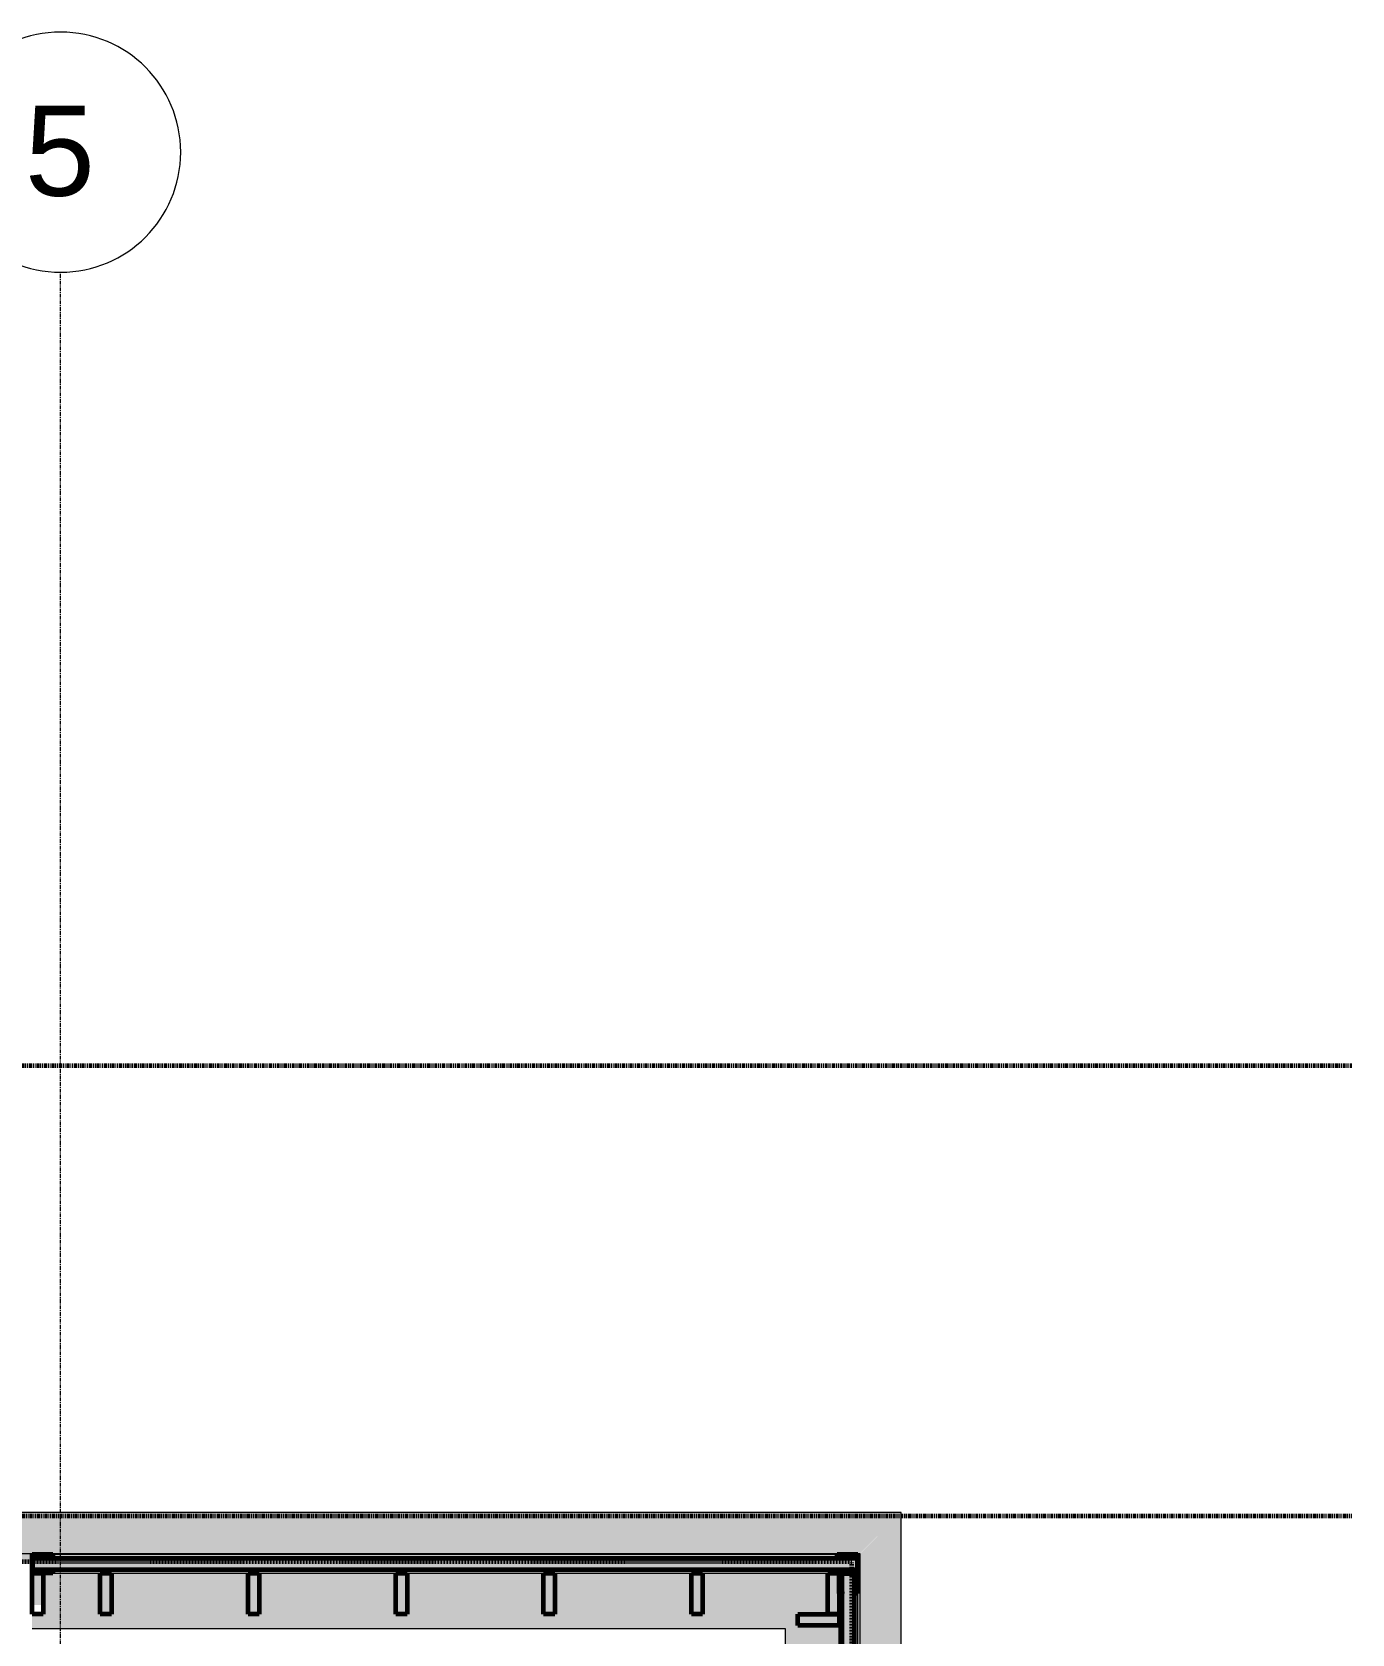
# Model space of a CAD drawing. Header units: inches. Extents: x -4061 to -1937, y 10959 to 12323.
# Drawn here: x -2177.1 to -2001.3, y 12109 to 12322.4 of the extents above; entities that cross this region are included whole.
import ezdxf

# ---------------------------------------------------------------- set-up
doc = ezdxf.new("R2010")
doc.units = ezdxf.units.IN
doc.header["$MEASUREMENT"] = 0
for name, pattern in [('Dash 1_16_', [0.125, 0.0625, -0.0625]), ('Double Dash 3_8_', [1, 0.375, -0.125, 0.125, -0.125, 0.125, -0.125]), ('Grid Line 1_2_', [0.875, 0.5, -0.125, 0.125, -0.125])]:
    doc.linetypes.add(name, pattern=pattern)
for name, color, linetype, lineweight in [('0-1', 7, 'Continuous', 5), ('0-3', 7, 'Continuous', 18), ('0-4', 10, 'Double Dash 3_8_', 60), ('0-5', 165, 'Continuous', 5), ('A-GLAZ-CWMG-1', 247, 'Continuous', 9), ('A-GLAZ-CWMG-2', 250, 'Continuous', 9), ('A-GLAZ-CWMG-3', 10, 'Continuous', 60), ('A-WALL-1', 8, 'Continuous', 5), ('A-WALL-2', 10, 'Continuous', 60), ('A-WALL-3', 7, 'Continuous', 18), ('A-WALL-7', 9, 'Continuous', 9), ('A-WALL-8', 27, 'Continuous', 18), ('C-PROP-LINE-1', 10, 'Double Dash 3_8_', 60), ('C-PROP-LINE-2', 91, 'Dash 1_16_', 60), ('S-GRID-1', 1, 'Grid Line 1_2_', 9), ('S-GRID-IDEN', 1, 'Continuous', 9), ('S-GRID-IDEN-1', 147, 'Continuous', 9)]:
    doc.layers.add(name, color=color, linetype=linetype, lineweight=lineweight)
doc.styles.add('Arial', font='arial.ttf', dxfattribs={"height": 12})

# ---------------------------------------------------------------- blocks, each defined once
blk = doc.blocks.new('Basic Wall _ EXT - FIBER CEMENT - LARGE - ___-2162455-ENLARGED RCP - 3RD FLOOR PLAN - EAST')
at = {"layer": 'A-WALL-8'}
blk.add_hatch(color=256, dxfattribs=at).paths.add_polyline_path([(-2208.23, 12119.64), (-2066.84, 12119.67), (-2066.87, 12119.67), (-2369.31, 12119.66), (-2369.31, 12119.64), (-2215.9, 12119.64)], flags=0)
h = blk.add_hatch(color=256, dxfattribs=at)
h.paths.add_polyline_path([(-2174.73, 12119.48), (-2174.44, 12119.51), (-2174.44, 12119.53), (-2177.06, 12119.5), (-2177.06, 12119.48)], flags=0)
h.paths.add_polyline_path([(-2369.19, 12119.48), (-2177.12, 12119.51), (-2177.12, 12119.59), (-2067.11, 12119.57), (-2067.11, 12119.48), (-2067.01, 12119.5), (-2066.92, 12119.62), (-2369.31, 12119.6), (-2369.31, 12119.48)], flags=0)
h.paths.add_polyline_path([(-2069.8, 12119.48), (-2067.17, 12119.5), (-2067.17, 12119.53), (-2069.8, 12119.5), (-2069.8, 12119.48)], flags=0)
h = blk.add_hatch(color=256, dxfattribs=at)
h.paths.add_polyline_path([(-2246.56, 12119.2), (-2177.12, 12119.2), (-2177.12, 12119.48), (-2369.31, 12119.48), (-2369.31, 12119.2), (-2252.11, 12119.2)], flags=0)
h.paths.add_polyline_path([(-2067.92, 12119.2), (-2067.31, 12119.2), (-2067.17, 12119.34), (-2067.17, 12119.48), (-2069.8, 12119.48), (-2069.8, 12119.2), (-2069.75, 12119.2)], flags=0)
h.paths.add_polyline_path([(-2175.01, 12119.2), (-2174.44, 12119.2), (-2174.44, 12119.48), (-2177.06, 12119.48), (-2177.06, 12119.2)], flags=0)
h.paths.add_polyline_path([(-2067.11, 12119.4), (-2067.03, 12119.48), (-2067.11, 12119.48), (-2067.11, 12119.42)], flags=0)
h = blk.add_hatch(color=256, dxfattribs=at)
h.paths.add_polyline_path([(-2369.31, 12118.59), (-2368.94, 12118.59), (-2368.94, 12119.09), (-2330.91, 12119.09), (-2330.91, 12118.59), (-2292.14, 12118.59), (-2292.14, 12119.09), (-2216.09, 12119.09), (-2216.09, 12118.59), (-2177.12, 12118.59), (-2177.12, 12119.2), (-2369.31, 12119.2), (-2369.31, 12118.59)], flags=0)
h.paths.add_polyline_path([(-2069.61, 12119.09), (-2067.42, 12119.09), (-2067.31, 12119.2), (-2069.8, 12119.2), (-2069.8, 12119.15), (-2069.61, 12119.15)], flags=0)
h.paths.add_polyline_path([(-2175.12, 12119.09), (-2174.62, 12119.09), (-2174.62, 12119.15), (-2174.44, 12119.15), (-2174.44, 12119.2), (-2177.06, 12119.2), (-2177.06, 12119.09)], flags=0)
at = {"layer": 'A-WALL-3'}
for p, q in [((-2369.31, 12119.67), (-2066.84, 12119.67)), ((-2174.44, 12119.2), (-2177.06, 12119.2)), ((-2067.31, 12119.2), (-2069.8, 12119.2)), ((-2067.42, 12119.09), (-2067.31, 12119.2)), ((-2067.31, 12119.2), (-2067.17, 12119.34)), ((-2067.12, 12119.4), (-2067.03, 12119.48)), ((-2066.9, 12119.62), (-2066.87, 12119.64))]:
    blk.add_line(p, q, dxfattribs=at)
at = {"layer": 'A-WALL-3', "flags": 128}
for points in [[(-2067.03, 12119.48), (-2067.01, 12119.5), (-2066.99, 12119.52), (-2066.97, 12119.55), (-2066.94, 12119.57), (-2066.92, 12119.6), (-2066.9, 12119.62)], [(-2066.87, 12119.64), (-2066.86, 12119.66), (-2066.84, 12119.67), (-2066.84, 12119.67), (-2066.84, 12119.67)]]:
    blk.add_lwpolyline(points, dxfattribs=at)
blk = doc.blocks.new('Basic Wall _ EXT - FIBER CEMENT - SMALL - ___-2145929-ENLARGED RCP - 3RD FLOOR PLAN - EAST')
at = {"layer": 'A-WALL-8'}
h = blk.add_hatch(color=256, dxfattribs=at)
h.paths.add_polyline_path([(-3861.81, 12119.67), (-3712.75, 12119.67), (-3712.75, 12125.15), (-3867.29, 12125.15), (-3863.79, 12121.66)], flags=0)
h.paths.add_polyline_path([(-3708.5, 12119.67), (-3602.17, 12119.67), (-3602.17, 12125.15), (-3708.5, 12125.15), (-3708.5, 12122.51)], flags=0)
h.paths.add_polyline_path([(-3597.92, 12119.67), (-3559.34, 12119.67), (-3559.34, 12122.96), (-3549.34, 12122.96), (-3549.34, 12119.67), (-3300.91, 12119.67), (-3300.91, 12122.96), (-3290.91, 12122.96), (-3290.91, 12119.67), (-3059.95, 12119.67), (-3059.95, 12125.15), (-3597.92, 12125.15), (-3597.92, 12122.51)], flags=0)
h.paths.add_polyline_path([(-3055.7, 12119.67), (-2949.37, 12119.67), (-2949.37, 12125.15), (-3055.7, 12125.15), (-3055.7, 12122.51)], flags=0)
h.paths.add_polyline_path([(-2944.94, 12119.67), (-2944.94, 12122.96), (-2934.94, 12122.96), (-2934.94, 12119.67), (-2791.15, 12119.67), (-2791.15, 12125.15), (-2945.12, 12125.15), (-2945.12, 12119.67)], flags=0)
h.paths.add_polyline_path([(-2200.57, 12119.67), (-2066.84, 12119.67), (-2061.36, 12125.15), (-2676.32, 12125.15), (-2676.32, 12119.67), (-2648.11, 12119.67), (-2648.11, 12122.96), (-2638.11, 12122.96), (-2638.11, 12119.67), (-2379.31, 12119.67), (-2379.31, 12122.96), (-2369.31, 12122.96), (-2369.31, 12119.67), (-2208.23, 12119.67)], flags=0)
h.paths.add_polyline_path([(-2683.44, 12119.67), (-2680.57, 12119.67), (-2680.57, 12125.15), (-2786.9, 12125.15), (-2786.9, 12119.67), (-2691.1, 12119.67)], flags=0)
at = {"layer": 'A-WALL-3'}
blk.add_line((-2061.36, 12125.15), (-2676.32, 12125.15), dxfattribs=at)
blk = doc.blocks.new('Basic Wall _ EXT - FIBER CEMENT - LARGE - ___-2162456-ENLARGED RCP - 3RD FLOOR PLAN - EAST')
at = {"layer": 'A-WALL-8'}
h = blk.add_hatch(color=256, dxfattribs=at)
h.paths.add_polyline_path([(-2067.31, 11246.78), (-2067.31, 12009.39), (-2067.92, 12009.39), (-2067.92, 12009.01), (-2067.42, 12009.01), (-2067.42, 11970.99), (-2067.92, 11970.99), (-2067.92, 11932.4), (-2067.42, 11932.4), (-2067.42, 11894.38), (-2067.92, 11894.38), (-2067.92, 11740.4), (-2067.42, 11740.4), (-2067.42, 11702.38), (-2067.92, 11702.38), (-2067.92, 11663.6), (-2067.42, 11663.6), (-2067.42, 11625.58), (-2067.92, 11625.58), (-2067.92, 11625.2), (-2067.42, 11625.2), (-2067.42, 11587.18), (-2067.92, 11587.18), (-2067.92, 11471.6), (-2067.42, 11471.6), (-2067.42, 11433.58), (-2067.92, 11433.58), (-2067.92, 11356.4), (-2067.42, 11356.4), (-2067.42, 11318.38), (-2067.92, 11318.38), (-2067.92, 11318), (-2067.42, 11318), (-2067.42, 11279.98), (-2067.92, 11279.98), (-2067.92, 11247.39)], flags=0)
h.paths.add_polyline_path([(-2067.42, 12009.45), (-2067.31, 12009.45), (-2067.31, 12012.08), (-2067.55, 12012.08), (-2067.55, 12011.89), (-2067.61, 12011.89), (-2067.61, 12009.45)], flags=0)
h.paths.add_polyline_path([(-2067.55, 12114.4), (-2067.31, 12114.4), (-2067.31, 12117.03), (-2067.61, 12117.03), (-2067.61, 12114.59), (-2067.55, 12114.59)], flags=0)
h.paths.add_polyline_path([(-2067.92, 12117.15), (-2067.31, 12117.15), (-2067.31, 12117.51), (-2067.92, 12117.51), (-2067.92, 12117.15)], flags=0)
h.paths.add_polyline_path([(-2067.31, 12119.09), (-2067.31, 12119.2), (-2067.42, 12119.09)], flags=0)
h = blk.add_hatch(color=256, dxfattribs=at)
h.paths.add_polyline_path([(-2067.03, 11246.49), (-2067.03, 12119.48), (-2067.11, 12119.38), (-2067.11, 12009.39), (-2067.31, 12009.39), (-2067.31, 11246.78), (-2067.17, 11246.64)], flags=0)
h.paths.add_polyline_path([(-2067.17, 12009.45), (-2067.17, 12012.08), (-2067.31, 12012.08), (-2067.31, 12009.45)], flags=0)
h.paths.add_polyline_path([(-2067.31, 12114.4), (-2067.17, 12114.4), (-2067.17, 12117.03), (-2067.31, 12117.03), (-2067.31, 12114.54)], flags=0)
h.paths.add_polyline_path([(-2067.31, 12117.15), (-2067.17, 12117.15), (-2067.17, 12117.51), (-2067.31, 12117.51)], flags=0)
h.paths.add_polyline_path([(-2067.31, 12119.09), (-2067.17, 12119.09), (-2067.17, 12119.34), (-2067.31, 12119.2)], flags=0)
for points in [[(-2066.9, 11246.36), (-2066.92, 12119.6), (-2067.03, 12119.48), (-2066.99, 11246.45), (-2066.92, 11246.38)], [(-2066.84, 11246.31), (-2066.86, 12119.66), (-2066.87, 12119.63), (-2066.84, 11246.31)]]:
    blk.add_hatch(color=256, dxfattribs=at).paths.add_polyline_path(points, flags=0)
at = {"layer": 'A-WALL-3'}
for p, q in [((-2067.31, 12119.2), (-2067.42, 12119.09)), ((-2067.17, 12119.34), (-2067.31, 12119.2)), ((-2067.31, 12119.09), (-2067.31, 12119.2)), ((-2067.03, 12119.48), (-2067.12, 12119.4)), ((-2066.87, 12119.64), (-2066.9, 12119.62)), ((-2066.84, 12119.67), (-2066.84, 11246.31)), ((-2067.31, 12117.15), (-2067.31, 12117.51)), ((-2067.31, 12114.4), (-2067.31, 12117.03))]:
    blk.add_line(p, q, dxfattribs=at)
at = {"layer": 'A-WALL-3', "flags": 128}
for points in [[(-2066.9, 12119.62), (-2066.92, 12119.6), (-2066.94, 12119.57), (-2066.97, 12119.55), (-2066.99, 12119.52), (-2067.01, 12119.5), (-2067.03, 12119.48)], [(-2066.84, 12119.67), (-2066.84, 12119.67), (-2066.84, 12119.67), (-2066.86, 12119.66), (-2066.87, 12119.64)]]:
    blk.add_lwpolyline(points, dxfattribs=at)
blk = doc.blocks.new('Basic Wall _ EXT - FIBER CEMENT - SMALL - ___-2145930-ENLARGED RCP - 3RD FLOOR PLAN - EAST')
at = {"layer": 'A-WALL-8'}
blk.add_hatch(color=256, dxfattribs=at).paths.add_polyline_path([(-2061.36, 11240.83), (-2061.36, 12125.15), (-2066.84, 12119.64), (-2066.84, 11246.31), (-2061.44, 11240.9)], flags=0)
at = {"layer": 'A-WALL-3'}
blk.add_line((-2061.36, 11240.83), (-2061.36, 12125.15), dxfattribs=at)
blk = doc.blocks.new('Rectangular Mullion - Profile_Polycarbonate_Upper and left-1873243-ENLARGED RCP - 3RD FLOOR PLAN - EAST')
at = {"layer": 'A-GLAZ-CWMG-1'}
for points in [[(-2069.19, 12012.14), (-2069.19, 12114.34), (-2069.61, 12114.34), (-2069.61, 12012.14), (-2069.25, 12012.14)], [(-2067.61, 12012.14), (-2067.11, 12012.14), (-2067.11, 12114.34), (-2067.61, 12114.34), (-2067.61, 12014.46)]]:
    blk.add_hatch(color=256, dxfattribs=at).paths.add_polyline_path(points, flags=0)
at = {"layer": 'A-GLAZ-CWMG-2'}
for p, q in [((-2067.11, 12012.14), (-2067.11, 12114.34)), ((-2069.61, 12093.41), (-2069.61, 12110.09)), ((-2069.61, 12073.72), (-2069.61, 12091.91)), ((-2069.61, 12054.04), (-2069.61, 12072.22)), ((-2069.61, 12034.36), (-2069.61, 12052.54)), ((-2069.61, 12014.67), (-2069.61, 12032.86)), ((-2069.61, 12012.14), (-2069.61, 12013.17))]:
    blk.add_line(p, q, dxfattribs=at)
blk = doc.blocks.new('Rectangular Mullion - Profile_Polycarbonate_Upper and left-1739822-ENLARGED RCP - 3RD FLOOR PLAN - EAST')
at = {"layer": 'A-GLAZ-CWMG-1'}
blk.add_hatch(color=256, dxfattribs=at).paths.add_polyline_path([(-2.75, 1.29), (0, 1.29), (0, -1.21), (-2.75, -1.21), (-2.75, -0.79), (-2.5, -0.79), (-2.5, -0.85), (-2.69, -0.85), (-2.69, -1.15), (-0.06, -1.15), (-0.06, 1.22), (-2.69, 1.22), (-2.69, 0.85), (-2.5, 0.85), (-2.5, 0.79), (-2.75, 0.79), (-2.75, 1.22)], flags=0)
at = {"layer": 'A-GLAZ-CWMG-3'}
for p, q in [((0, 1.29), (-2.75, 1.29)), ((-2.75, 1.29), (-2.75, 0.79)), ((-2.75, 0.79), (-2.5, 0.79)), ((-2.69, 0.85), (-2.69, 1.22)), ((-2.69, 1.22), (-0.06, 1.22)), ((-2.5, 0.85), (-2.69, 0.85)), ((-2.5, 0.79), (-2.5, 0.85)), ((-0.06, 1.22), (-0.06, -1.15)), ((0, -1.21), (0, 1.29)), ((-2.5, -0.79), (-2.75, -0.79)), ((-2.75, -0.79), (-2.75, -1.21)), ((-2.75, -1.21), (0, -1.21)), ((-2.69, -1.15), (-2.69, -0.85)), ((-2.69, -0.85), (-2.5, -0.85)), ((-0.06, -1.15), (-2.69, -1.15)), ((-2.5, -0.85), (-2.5, -0.79))]:
    blk.add_line(p, q, dxfattribs=at)
blk = doc.blocks.new('Rectangular Mullion - Profile_Polycarbonate_Upper and left-1873238-ENLARGED RCP - 3RD FLOOR PLAN - EAST')
at = {"layer": 'A-GLAZ-CWMG-1'}
for points in [[(-2123.92, 12119.09), (-2069.86, 12119.09), (-2069.86, 12119.59), (-2174.37, 12119.59), (-2174.37, 12119.09), (-2131.59, 12119.09)], [(-2123.92, 12117.09), (-2069.86, 12117.09), (-2069.86, 12117.51), (-2174.37, 12117.51), (-2174.37, 12117.09), (-2127.16, 12117.09)]]:
    blk.add_hatch(color=256, dxfattribs=at).paths.add_polyline_path(points, flags=0)
at = {"layer": 'A-GLAZ-CWMG-2'}
for p, q in [((-2174.37, 12119.59), (-2069.86, 12119.59)), ((-2174.37, 12117.09), (-2168.03, 12117.09)), ((-2166.53, 12117.09), (-2148.35, 12117.09)), ((-2146.85, 12117.09), (-2128.66, 12117.09)), ((-2127.16, 12117.09), (-2108.98, 12117.09)), ((-2107.48, 12117.09), (-2089.29, 12117.09)), ((-2087.79, 12117.09), (-2071.11, 12117.09))]:
    blk.add_line(p, q, dxfattribs=at)
blk = doc.blocks.new('Rectangular Mullion - Profile_Polycarbonate_Upper and left-1741240-ENLARGED RCP - 3RD FLOOR PLAN - EAST')
at = {"layer": 'A-GLAZ-CWMG-1'}
blk.add_hatch(color=256, dxfattribs=at).paths.add_polyline_path([(-2.31, 1.21), (0, 1.21), (0, -1.29), (-2.75, -1.27), (-2.75, -0.79), (-2.5, -0.79), (-2.5, -0.85), (-2.69, -0.85), (-2.69, -1.22), (-0.06, -1.2), (-0.06, 1.15), (-2.69, 1.15), (-2.69, 0.85), (-2.5, 0.85), (-2.5, 0.79), (-2.75, 0.79), (-2.75, 1.21), (-2.44, 1.21)], flags=0)
at = {"layer": 'A-GLAZ-CWMG-3'}
for p, q in [((0, 1.21), (-2.75, 1.21)), ((-2.75, 1.21), (-2.75, 0.79)), ((-2.75, 0.79), (-2.5, 0.79)), ((-2.69, 0.85), (-2.69, 1.15)), ((-2.69, 1.15), (-0.06, 1.15)), ((-2.5, 0.85), (-2.69, 0.85)), ((-2.5, 0.79), (-2.5, 0.85)), ((-0.06, 1.15), (-0.06, -1.22)), ((0, -1.29), (0, 1.21)), ((-2.5, -0.79), (-2.75, -0.79)), ((-2.75, -0.79), (-2.75, -1.29)), ((-2.75, -1.29), (0, -1.29)), ((-2.69, -1.22), (-2.69, -0.85)), ((-2.69, -0.85), (-2.5, -0.85)), ((-0.06, -1.22), (-2.69, -1.22)), ((-2.5, -0.85), (-2.5, -0.79))]:
    blk.add_line(p, q, dxfattribs=at)
blk = doc.blocks.new('Rectangular Mullion - Profile_Polycarbonate_right-1741241-ENLARGED RCP - 3RD FLOOR PLAN - EAST')
at = {"layer": 'A-GLAZ-CWMG-1'}
blk.add_hatch(color=256, dxfattribs=at).paths.add_polyline_path([(-0.06, 1.21), (-2.75, 1.21), (-2.75, 0.79), (-2.5, 0.79), (-2.5, 0.85), (-2.69, 0.85), (-2.69, 1.15), (-0.06, 1.15), (-0.06, -1.22), (-2.69, -1.2), (-2.69, -0.85), (-2.5, -0.85), (-2.5, -0.79), (-2.75, -0.79), (-2.75, -1.29), (0, -1.27), (0, 1.21)], flags=0)
at = {"layer": 'A-GLAZ-CWMG-3'}
for p, q in [((-2.75, 0.79), (-2.75, 1.21)), ((-2.75, 1.21), (0, 1.21)), ((-2.5, 0.79), (-2.75, 0.79)), ((-0.06, 1.15), (-2.69, 1.15)), ((-2.69, 1.15), (-2.69, 0.85)), ((-2.69, 0.85), (-2.5, 0.85)), ((-2.5, 0.85), (-2.5, 0.79)), ((-0.06, -1.22), (-0.06, 1.15)), ((0, 1.21), (0, -1.29)), ((-2.75, -1.29), (-2.75, -0.79)), ((-2.75, -0.79), (-2.5, -0.79)), ((0, -1.29), (-2.75, -1.29)), ((-2.5, -0.85), (-2.69, -0.85)), ((-2.69, -0.85), (-2.69, -1.22)), ((-2.69, -1.22), (-0.06, -1.22)), ((-2.5, -0.79), (-2.5, -0.85))]:
    blk.add_line(p, q, dxfattribs=at)
blk = doc.blocks.new('Rectangular Mullion - Stud - Vertical-2193578-ENLARGED RCP - 3RD FLOOR PLAN - EAST')
at = {"layer": 'A-GLAZ-CWMG-1'}
blk.add_hatch(color=256, dxfattribs=at).paths.add_polyline_path([(-1.5, 2.75), (-0.19, 2.75), (-0.19, -2.75), (-1.5, -2.75), (-1.5, 2.73)], flags=0)
at = {"layer": 'A-GLAZ-CWMG-3'}
for p, q in [((0, 2.75), (-1.5, 2.75)), ((-1.5, 2.75), (-1.5, -2.75)), ((0, -2.75), (0, 2.75)), ((-1.5, -2.75), (0, -2.75))]:
    blk.add_line(p, q, dxfattribs=at)
blk = doc.blocks.new('Rectangular Mullion - Stud - Vertical-2193579-ENLARGED RCP - 3RD FLOOR PLAN - EAST')
at = {"layer": 'A-GLAZ-CWMG-1'}
blk.add_hatch(color=256, dxfattribs=at).paths.add_polyline_path([(-0.67, 1.5), (-1.5, 1.5), (-1.5, -2.75), (0, -2.75), (0, 1.5)], flags=0)
at = {"layer": 'A-GLAZ-CWMG-3'}
for p, q in [((-1.5, -2.75), (-1.5, 2.75)), ((-1.5, 2.75), (0, 2.75)), ((0, 2.75), (0, -2.75)), ((0, -2.75), (-1.5, -2.75))]:
    blk.add_line(p, q, dxfattribs=at)
blk = doc.blocks.new('Rectangular Mullion - Stud - Vertical-2193575-ENLARGED RCP - 3RD FLOOR PLAN - EAST')
at = {"layer": 'A-GLAZ-CWMG-1'}
blk.add_hatch(color=256, dxfattribs=at).paths.add_polyline_path([(0, 2.75), (1.5, 2.75), (1.5, -2.75), (0, -2.75), (0, 2.56)], flags=0)
at = {"layer": 'A-GLAZ-CWMG-3'}
for p, q in [((1.5, 2.75), (0, 2.75)), ((0, 2.75), (0, -2.75)), ((1.5, -2.75), (1.5, 2.75)), ((0, -2.75), (1.5, -2.75))]:
    blk.add_line(p, q, dxfattribs=at)
blk = doc.blocks.new('Rectangular Mullion - Stud - Vertical-2193576-ENLARGED RCP - 3RD FLOOR PLAN - EAST')
at = {"layer": 'A-GLAZ-CWMG-1'}
blk.add_hatch(color=256, dxfattribs=at).paths.add_polyline_path([(0.76, 2.75), (1.5, 2.75), (1.5, -2.75), (0, -2.75), (0, 2.75)], flags=0)
at = {"layer": 'A-GLAZ-CWMG-3'}
for p, q in [((1.5, 2.75), (0, 2.75)), ((0, 2.75), (0, -2.75)), ((1.5, -2.75), (1.5, 2.75)), ((0, -2.75), (1.5, -2.75))]:
    blk.add_line(p, q, dxfattribs=at)
blk = doc.blocks.new('Rectangular Mullion - Stud - Vertical-2193590-ENLARGED RCP - 3RD FLOOR PLAN - EAST')
at = {"layer": 'A-GLAZ-CWMG-1'}
blk.add_hatch(color=256, dxfattribs=at).paths.add_polyline_path([(-1.5, -2.75), (-1.5, 2.75), (0, 2.75), (0, -2.75), (-1.27, -2.75)], flags=0)
at = {"layer": 'A-GLAZ-CWMG-3'}
for p, q in [((0, 2.75), (-1.5, 2.75)), ((-1.5, 2.75), (-1.5, -2.75)), ((0, -2.75), (0, 2.75)), ((-1.5, -2.75), (0, -2.75))]:
    blk.add_line(p, q, dxfattribs=at)
blk = doc.blocks.new('Family - ___-1878357-ENLARGED RCP - 3RD FLOOR PLAN - EAST')
at = {"layer": 'C-PROP-LINE-1'}
for p, q in [((-3929.52, 12184.69), (-2001.29, 12184.69)), ((-3869.45, 12124.69), (-2001.29, 12124.69))]:
    blk.add_line(p, q, dxfattribs=at)
blk = doc.blocks.new('Grid - Grid Head - Circle-50561-ENLARGED RCP - 3RD FLOOR PLAN - EAST')
at = {"layer": 'S-GRID-IDEN-1'}
for start, end in [(360, 180), (180, 360)]:
    blk.add_arc((0, 0), 0.25, start, end, dxfattribs=at)
blk = doc.blocks.new('CTR - 1st Phase - Shell_rvt-1-ENLARGED RCP - 3RD FLOOR PLAN - EAST')
at = {"layer": 'A-WALL-1'}
h = blk.add_hatch(color=256, dxfattribs=at)
h.paths.add_polyline_path([(-2146.92, 12109.71), (-2069.61, 12109.71), (-2069.61, 12110.09), (-2075.11, 12110.09), (-2075.11, 12111.59), (-2071.11, 12111.59), (-2071.11, 12117.09), (-2087.79, 12117.09), (-2087.79, 12111.59), (-2089.29, 12111.59), (-2089.29, 12117.09), (-2107.48, 12117.09), (-2107.48, 12111.59), (-2108.98, 12111.59), (-2108.98, 12117.09), (-2127.16, 12117.09), (-2127.16, 12111.59), (-2128.66, 12111.59), (-2128.66, 12117.09), (-2146.85, 12117.09), (-2146.85, 12111.59), (-2148.35, 12111.59), (-2148.35, 12117.09), (-2166.53, 12117.09), (-2166.53, 12111.59), (-2168.03, 12111.59), (-2168.03, 12117.09), (-2175.62, 12117.09), (-2175.62, 12111.59), (-2177.12, 12111.59), (-2177.12, 12109.71), (-2154.58, 12109.71)], flags=0)
h.paths.add_polyline_path([(-2069.31, 12114.4), (-2069.25, 12114.4), (-2069.25, 12114.59), (-2069.19, 12114.59), (-2069.19, 12117.03), (-2069.55, 12117.03), (-2069.52, 12114.4)], flags=0)
h.paths.add_polyline_path([(-2175.62, 12117.15), (-2174.44, 12117.15), (-2174.44, 12117.45), (-2174.62, 12117.45), (-2174.62, 12117.51), (-2177.06, 12117.51), (-2177.06, 12117.15)], flags=0)
h.paths.add_polyline_path([(-2068.2, 12117.15), (-2067.92, 12117.15), (-2067.92, 12117.51), (-2069.61, 12117.51), (-2069.61, 12117.45), (-2069.8, 12117.45), (-2069.8, 12117.15), (-2069.19, 12117.15)], flags=0)
h = blk.add_hatch(color=256, dxfattribs=at)
h.paths.add_polyline_path([(-2076.17, 12009.58), (-2075.11, 12009.58), (-2075.11, 12010.89), (-2069.61, 12010.89), (-2069.61, 12013.17), (-2075.11, 12013.17), (-2075.11, 12014.67), (-2069.61, 12014.67), (-2069.61, 12032.86), (-2075.11, 12032.86), (-2075.11, 12034.36), (-2069.61, 12034.36), (-2069.61, 12052.54), (-2075.11, 12052.54), (-2075.11, 12054.04), (-2069.61, 12054.04), (-2069.61, 12072.22), (-2075.11, 12072.22), (-2075.11, 12073.72), (-2069.61, 12073.72), (-2069.61, 12091.91), (-2075.11, 12091.91), (-2075.11, 12093.41), (-2069.61, 12093.41), (-2069.61, 12109.71), (-2076.8, 12109.71), (-2076.8, 12009.58)], flags=0)
h.paths.add_polyline_path([(-2069.55, 12009.58), (-2069.19, 12009.58), (-2069.19, 12011.89), (-2069.25, 12011.89), (-2069.25, 12012.08), (-2069.55, 12012.08), (-2069.55, 12009.76)], flags=0)
at = {"layer": 'A-WALL-7'}
for points in [[(-2177.06, 12117.51), (-2067.17, 12117.51), (-2067.17, 12119.09), (-2177.06, 12119.09), (-2177.06, 12117.82)], [(-2067.61, 12009.45), (-2067.61, 12117.03), (-2069.19, 12117.03), (-2069.19, 12009.45), (-2067.92, 12009.45)]]:
    blk.add_hatch(color=256, dxfattribs=at).paths.add_polyline_path(points, flags=0)
at = {"layer": 'A-WALL-2'}
for p, q in [((-2177.06, 12117.51), (-2177.06, 12119.09)), ((-2177.06, 12119.09), (-2067.17, 12119.09)), ((-2067.17, 12119.09), (-2067.17, 12117.51)), ((-2067.17, 12117.51), (-2177.06, 12117.51)), ((-2069.19, 12009.45), (-2069.19, 12117.03)), ((-2069.19, 12117.03), (-2067.61, 12117.03)), ((-2067.61, 12117.03), (-2067.61, 12009.45))]:
    blk.add_line(p, q, dxfattribs=at)
at = {"layer": 'A-WALL-3'}
for p, q in [((-2067.92, 12117.51), (-2067.92, 12117.15)), ((-2177.12, 12109.71), (-2076.8, 12109.71)), ((-2076.8, 12109.71), (-2076.8, 12009.58))]:
    blk.add_line(p, q, dxfattribs=at)
at = {"layer": 'S-GRID-1'}
blk.add_line((-2173.32, 10958.72), (-2173.32, 12290.35), dxfattribs=at)
at = {"layer": '0-3'}
for name in ['Basic Wall _ EXT - FIBER CEMENT - SMALL - ___-2145929-ENLARGED RCP - 3RD FLOOR PLAN - EAST', 'Basic Wall _ EXT - FIBER CEMENT - SMALL - ___-2145930-ENLARGED RCP - 3RD FLOOR PLAN - EAST', 'Basic Wall _ EXT - FIBER CEMENT - LARGE - ___-2162455-ENLARGED RCP - 3RD FLOOR PLAN - EAST', 'Rectangular Mullion - Profile_Polycarbonate_Upper and left-1873238-ENLARGED RCP - 3RD FLOOR PLAN - EAST', 'Basic Wall _ EXT - FIBER CEMENT - LARGE - ___-2162456-ENLARGED RCP - 3RD FLOOR PLAN - EAST', 'Rectangular Mullion - Profile_Polycarbonate_Upper and left-1873243-ENLARGED RCP - 3RD FLOOR PLAN - EAST']:
    blk.add_blockref(name, (0, 0), dxfattribs=at)
at = {"layer": '0-3', "rotation": 180}
for name, p in [('Rectangular Mullion - Profile_Polycarbonate_right-1741241-ENLARGED RCP - 3RD FLOOR PLAN - EAST', (-2177.12, 12118.3)), ('Rectangular Mullion - Stud - Vertical-2193579-ENLARGED RCP - 3RD FLOOR PLAN - EAST', (-2177.12, 12114.34))]:
    blk.add_blockref(name, p, dxfattribs=at)
at = {"layer": '0-3', "extrusion": (0, 0, -1)}
for name, p, rotation in [('Rectangular Mullion - Profile_Polycarbonate_Upper and left-1741240-ENLARGED RCP - 3RD FLOOR PLAN - EAST', (2067.11, 12118.3), 180), ('Rectangular Mullion - Stud - Vertical-2193575-ENLARGED RCP - 3RD FLOOR PLAN - EAST', (2168.03, 12114.34), 180), ('Rectangular Mullion - Stud - Vertical-2193575-ENLARGED RCP - 3RD FLOOR PLAN - EAST', (2148.35, 12114.34), 180), ('Rectangular Mullion - Stud - Vertical-2193575-ENLARGED RCP - 3RD FLOOR PLAN - EAST', (2128.66, 12114.34), 180), ('Rectangular Mullion - Stud - Vertical-2193576-ENLARGED RCP - 3RD FLOOR PLAN - EAST', (2108.98, 12114.34), 180), ('Rectangular Mullion - Stud - Vertical-2193576-ENLARGED RCP - 3RD FLOOR PLAN - EAST', (2089.29, 12114.34), 180), ('Rectangular Mullion - Stud - Vertical-2193578-ENLARGED RCP - 3RD FLOOR PLAN - EAST', (2069.61, 12114.34), 180), ('Rectangular Mullion - Profile_Polycarbonate_Upper and left-1739822-ENLARGED RCP - 3RD FLOOR PLAN - EAST', (2068.4, 12117.09), 90), ('Rectangular Mullion - Stud - Vertical-2193590-ENLARGED RCP - 3RD FLOOR PLAN - EAST', (2072.36, 12111.59), 90.00000000000077)]:
    blk.add_blockref(name, p, dxfattribs=dict(at, rotation=rotation))
at = {"layer": '0-4'}
blk.add_blockref('Family - ___-1878357-ENLARGED RCP - 3RD FLOOR PLAN - EAST', (0, 0), dxfattribs=at)
at = {"layer": '0-5', "xscale": 63.99999999999997, "yscale": 63.99999999999997, "zscale": 63.99999999999997}
blk.add_blockref('Grid - Grid Head - Circle-50561-ENLARGED RCP - 3RD FLOOR PLAN - EAST', (-2173.32, 12306.35), dxfattribs=at)
at = {"layer": 'S-GRID-IDEN', "insert": (-2178.08, 12312.54), "char_height": 12, "width": 11.312, "attachment_point": 1, "style": 'Arial'}
blk.add_mtext('5', dxfattribs=at)
blk = doc.blocks.new('Family - ___-1870007-ENLARGED RCP - 3RD FLOOR PLAN - EAST')
at = {"layer": 'C-PROP-LINE-2'}
for p, q in [((-2067.92, 12118.59), (-2522.72, 12118.59)), ((-2067.92, 11247.39), (-2067.92, 12118.59))]:
    blk.add_line(p, q, dxfattribs=at)

msp = doc.modelspace()

# ---------------------------------------------------------------- block references
at = {"layer": '0-1'}
msp.add_blockref('CTR - 1st Phase - Shell_rvt-1-ENLARGED RCP - 3RD FLOOR PLAN - EAST', (0, 0), dxfattribs=at)
at = {"layer": 'C-PROP-LINE-2'}
msp.add_blockref('Family - ___-1870007-ENLARGED RCP - 3RD FLOOR PLAN - EAST', (0, 0), dxfattribs=at)

doc.saveas('drawing.dxf')
